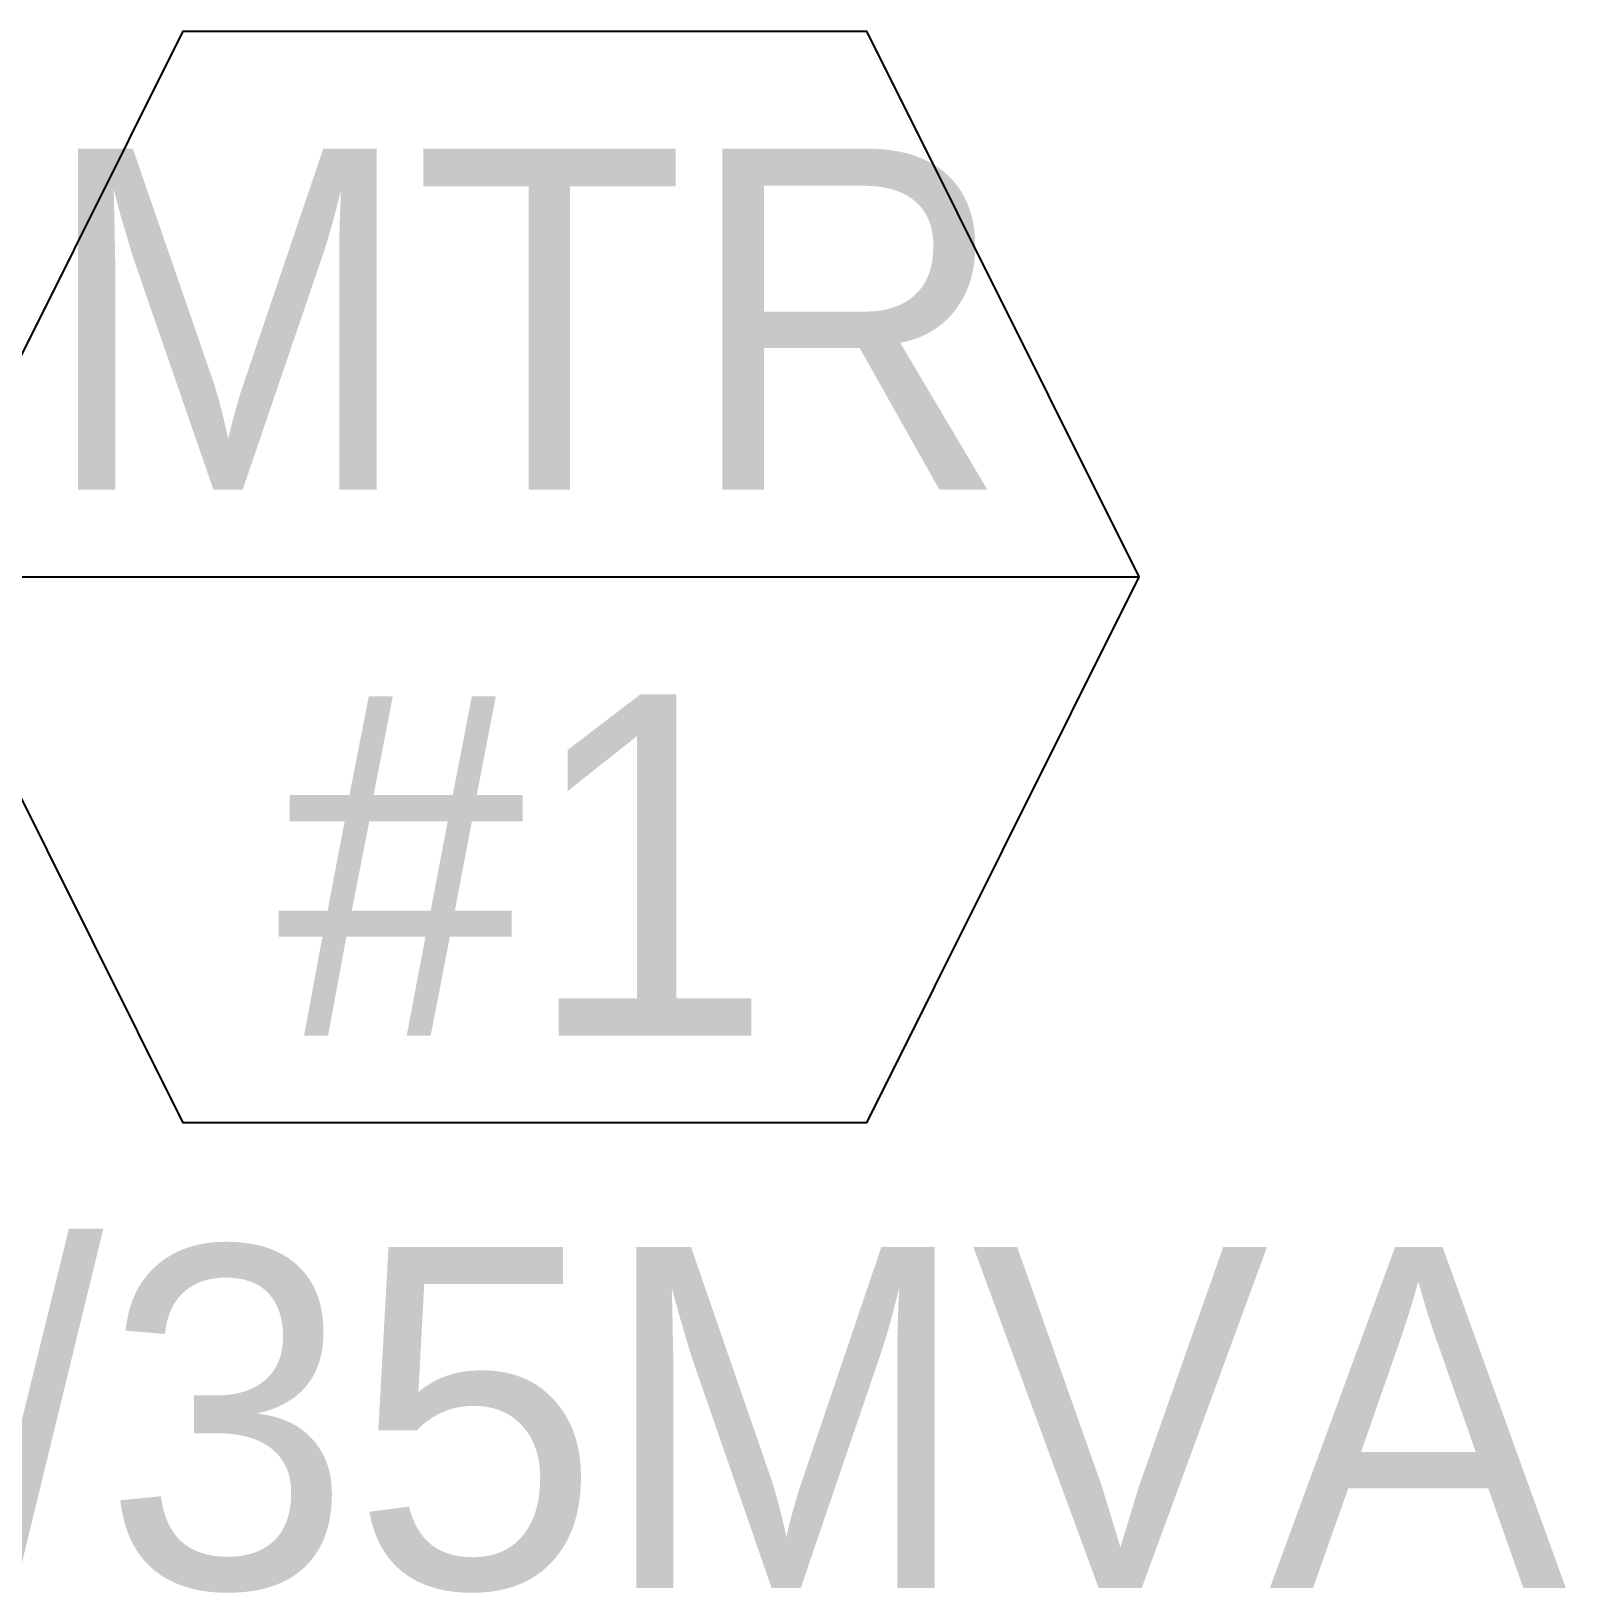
# Model space of a CAD drawing. Header units: millimetres. Extents: x 89978 to 501025, y -351975 to 835730.
# Drawn here: x 314775 to 315899, y -282904 to -281760 of the extents above; entities that cross this region are included whole.
import ezdxf
from ezdxf.enums import TextEntityAlignment as Align

# ---------------------------------------------------------------- set-up
doc = ezdxf.new("R2010")
doc.units = ezdxf.units.MM
doc.header["$LTSCALE"] = 150
doc.layers.add('------00 Switch Gear_Number', color=1, linetype='Continuous')
doc.styles.add('ELEC', font='')
doc.styles.get('ELEC').set_extended_font_data('Dotum')

msp = doc.modelspace()

# ---------------------------------------------------------------- linework, layer by layer
at = {"layer": '------00 Switch Gear_Number', "color": 1, "lineweight": -2, "elevation": 0}
msp.add_lwpolyline([(314686.5, -282159.6), (315586.5, -282159.6), (315386.9, -282559.6), (314886, -282559.6), (314686.5, -282159.6), (314886, -281759.6), (315386.9, -281759.6), (315586.5, -282159.6)], dxfattribs=at)
msp.add_lwpolyline([(314686.5, -282159.6), (315586.5, -282159.6), (315386.9, -282559.6), (314886, -282559.6), (314686.5, -282159.6), (314886, -281759.6), (315386.9, -281759.6), (315586.5, -282159.6)], dxfattribs=at)

# ---------------------------------------------------------------- texts
at = {"layer": '------00 Switch Gear_Number', "color": 2, "lineweight": -2, "style": 'ELEC'}
for s, p in [('MTR', (315136.5, -281970.7)), ('MTR', (315136.5, -281970.7)), ('#1', (315136.5, -282370.7)), ('#1', (315136.5, -282370.7)), ('30/35MVA', (315136.5, -282770.7)), ('30/35MVA', (315136.5, -282770.7))]:
    msp.add_text(s, height=250, dxfattribs=at).set_placement(p, align=Align.MIDDLE)

doc.saveas('drawing.dxf')
